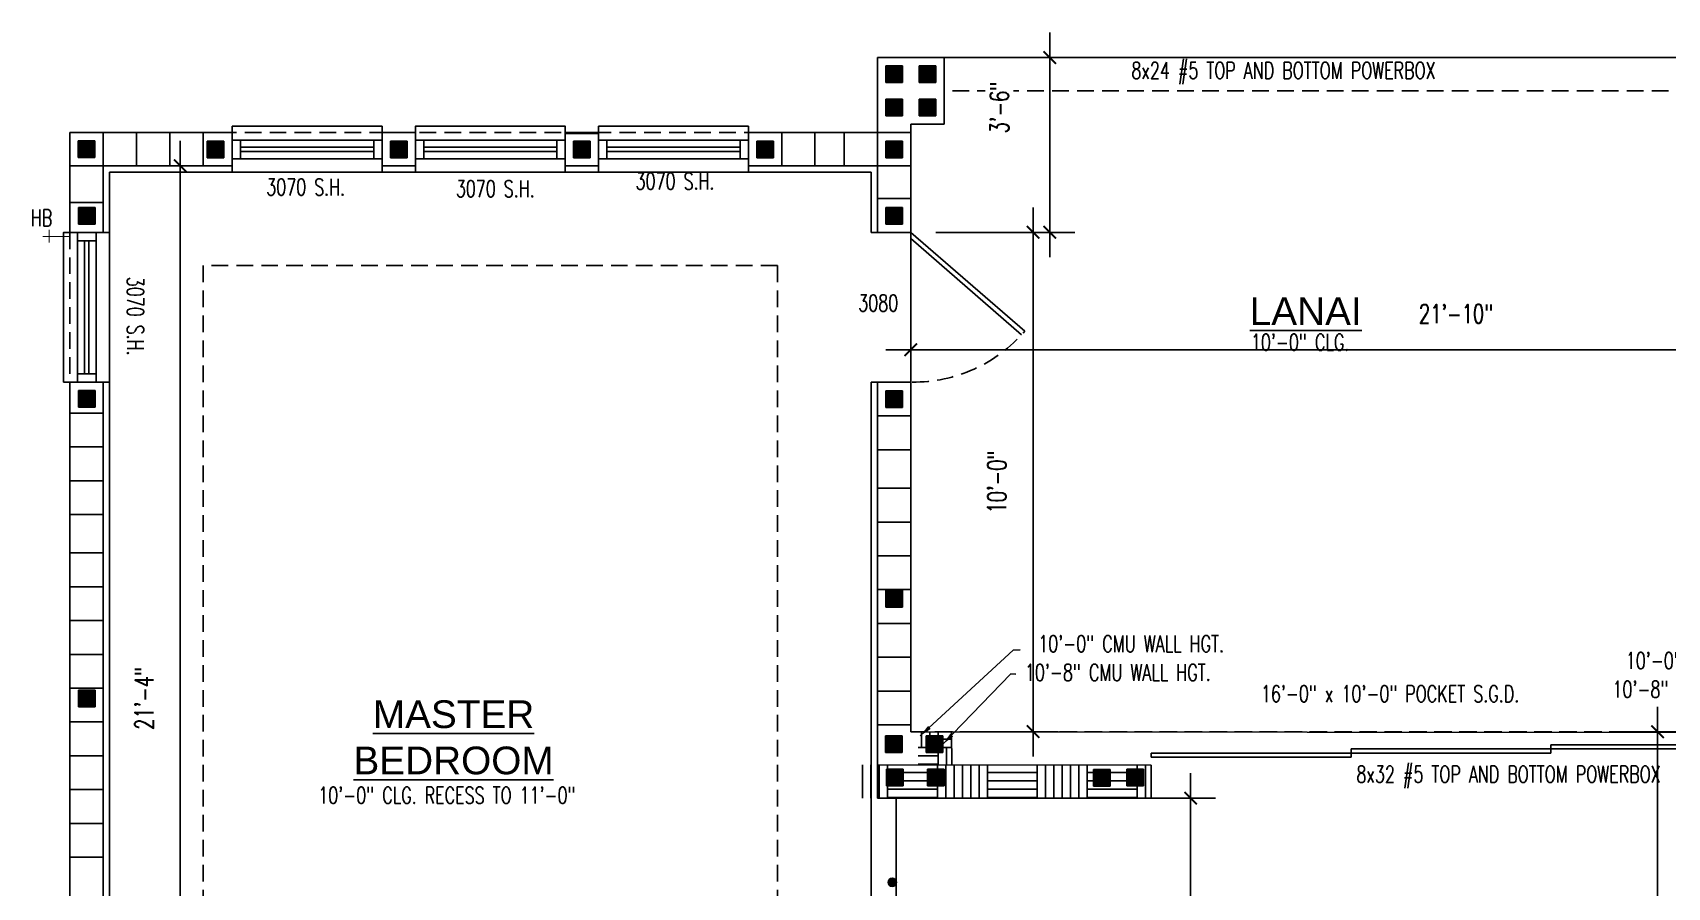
# Model space of a CAD drawing. Header units: inches. Extents: x -25328 to 8149, y -5530 to 4336.
# Drawn here: x -25327.5 to -24934.9, y 3352 to 3557.4 of the extents above; entities that cross this region are included whole.
import ezdxf

# ---------------------------------------------------------------- set-up
doc = ezdxf.new("R2010")
doc.units = ezdxf.units.IN
doc.header["$LTSCALE"] = 16
doc.header["$MEASUREMENT"] = 0
doc.linetypes.add('HIDDEN', pattern=[0.375, 0.25, -0.125])
doc.layers.get('0').update_dxf_attribs({"linetype": 'CONTINUOUS'})
doc.layers.get('DEFPOINTS').update_dxf_attribs({"linetype": 'CONTINUOUS'})
doc.layers.add('AREA', color=7, linetype='HIDDEN', plot=False)
for name, color, linetype in [('BLOCK', 8, 'CONTINUOUS'), ('CEILING', 8, 'CONTINUOUS'), ('CELLS', 165, 'CONTINUOUS'), ('CONC', 3, 'CONTINUOUS'), ('DIM', 5, 'CONTINUOUS'), ('DOORS', 1, 'CONTINUOUS'), ('DRY WALL', 8, 'CONTINUOUS'), ('PLUMBING', 4, 'CONTINUOUS'), ('REBAR', 1, 'CONTINUOUS'), ('TEXT', 11, 'CONTINUOUS'), ('TEXT ROOM', 3, 'CONTINUOUS'), ('WALLS EXT', 6, 'CONTINUOUS'), ('WALLS INT', 6, 'CONTINUOUS'), ('WINDOWS', 1, 'CONTINUOUS')]:
    doc.layers.add(name, color=color, linetype=linetype)
doc.styles.add('PAYTAS RM', font='romans.shx', dxfattribs={"width": 0.7, "height": 4.5})
doc.styles.add('PAYTS NOTES', font='romans.shx', dxfattribs={"width": 0.7, "height": 4.5})
doc.styles.add('TEST', font='swissk.ttf', dxfattribs={"height": 4})
doc.dimstyles.new('DIM- PAYTAS', dxfattribs={"dimscale": 48, "dimtxt": 0.1, "dimasz": 0.0625, "dimexe": 0.125, "dimexo": 0.125, "dimgap": 0.125, "dimtad": 1, "dimdec": 1, "dimzin": 3, "dimdsep": 46, "dimlunit": 4, "dimtxsty": 'PAYTAS RM', "dimblk": 'ARCHTICK', "dimcen": 0.09, "dimdle": 0.125, "dimclrd": 5, "dimclre": 5, "dimclrt": 11, "dimadec": 0, "dimazin": 0, "dimtfac": 1, "dimtdec": 1, "dimtofl": 0, "dimtmove": 2, "dimatfit": 3, "dimfxl": 0, "dimfrac": 2, "dimtolj": 1, "dimtzin": 3, "dimarcsym": 0})

# ---------------------------------------------------------------- blocks, each defined once
blk = doc.blocks.new('CELL')
at = {"layer": 'CELLS', "linetype": 'Continuous'}
for p, q in [((-1.99, -1.89), (-1.99, 2.11)), ((-1.99, 2.11), (2.01, 2.11)), ((2.01, 2.11), (2.01, -1.89)), ((2.01, -1.89), (-1.99, -1.89))]:
    blk.add_line(p, q, dxfattribs=at)
for points in [[(-1.99, 2.11), (-1.99, -1.89), (2.01, 2.11), (-0.07, -1.89)], [(2.01, 2.11), (-0.07, -1.89), (2.01, -0.79), (1.71, -1.89)], [(2.01, -0.79), (1.71, -1.89), (2.01, -1.89)]]:
    blk.add_solid(points, dxfattribs=at)
blk = doc.blocks.new('_ArchTick')
at = {"color": 0, "linetype": 'ByBlock', "const_width": 0.15}
blk.add_lwpolyline([(-0.5, -0.5), (0.5, 0.5)], dxfattribs=at)
blk = doc.blocks.new('*D369')
at = {"layer": 'DEFPOINTS', "color": 0, "transparency": 16777216}
for p in [(-25116.61, 3509.4), (-25087.21, 3509.4), (-25110.83, 3389.39)]:
    blk.add_point(p, dxfattribs=at)
at = {"layer": 'DIM', "color": 5, "lineweight": -2, "transparency": 16777216}
for p, q in [((-25087.21, 3383.39), (-25087.21, 3515.4)), ((-25110.61, 3509.4), (-25081.21, 3509.4)), ((-25104.83, 3389.39), (-25081.21, 3389.39))]:
    blk.add_line(p, q, dxfattribs=at)
at = {"layer": 'DIM', "color": 5, "lineweight": -2, "transparency": 16777216, "xscale": 3, "yscale": 3, "zscale": 3}
for p, rotation in [((-25087.21, 3509.4), 90), ((-25087.21, 3389.39), 270)]:
    blk.add_blockref('_ArchTick', p, dxfattribs=dict(at, rotation=rotation))
at = {"layer": 'DIM', "color": 11, "transparency": 16777216, "insert": (-25095.89, 3449.39), "char_height": 4.5, "attachment_point": 5, "rotation": 90, "style": 'PAYTAS RM'}
blk.add_mtext('\\A1;10\'-0"', dxfattribs=at)
blk = doc.blocks.new('*D415')
at = {"layer": 'DEFPOINTS', "color": 0, "transparency": 16777216}
for p in [(-25116.61, 3481.17), (-24854.61, 3449.4), (-25116.61, 3434.62)]:
    blk.add_point(p, dxfattribs=at)
at = {"layer": 'DIM', "color": 5, "lineweight": -2, "transparency": 16777216}
for p, q in [((-25116.61, 3440.62), (-25116.61, 3487.17)), ((-24854.61, 3455.4), (-24854.61, 3487.17)), ((-24848.61, 3481.17), (-25122.61, 3481.17))]:
    blk.add_line(p, q, dxfattribs=at)
at = {"layer": 'DIM', "color": 5, "lineweight": -2, "transparency": 16777216, "xscale": 3, "yscale": 3, "zscale": 3, "rotation": 180}
blk.add_blockref('_ArchTick', (-25116.61, 3481.17), dxfattribs=at)
at = {"layer": 'DIM', "color": 5, "lineweight": -2, "transparency": 16777216, "xscale": 3, "yscale": 3, "zscale": 3}
blk.add_blockref('_ArchTick', (-24854.61, 3481.17), dxfattribs=at)
at = {"layer": 'DIM', "color": 11, "transparency": 16777216, "insert": (-24985.61, 3489.85), "char_height": 4.5, "attachment_point": 5, "style": 'PAYTAS RM', "bg_fill": 3, "box_fill_scale": 1.25, "bg_fill_color": 256, "bg_fill_true_color": 13158600, "bg_fill_transparency": 0}
blk.add_mtext('\\A1;21\'-10"', dxfattribs=at)
blk = doc.blocks.new('*D399')
at = {"layer": 'DEFPOINTS', "color": 0, "transparency": 16777216}
for p in [(-25109.95, 3551.4), (-25083.21, 3551.4), (-25116.61, 3509.4)]:
    blk.add_point(p, dxfattribs=at)
at = {"layer": 'DIM', "color": 5, "lineweight": -2, "transparency": 16777216}
for p, q in [((-25083.21, 3503.4), (-25083.21, 3557.4)), ((-25103.95, 3551.4), (-25077.21, 3551.4)), ((-25110.61, 3509.4), (-25077.21, 3509.4))]:
    blk.add_line(p, q, dxfattribs=at)
at = {"layer": 'DIM', "color": 5, "lineweight": -2, "transparency": 16777216, "xscale": 3, "yscale": 3, "zscale": 3}
for p, rotation in [((-25083.21, 3551.4), 90), ((-25083.21, 3509.4), 270)]:
    blk.add_blockref('_ArchTick', p, dxfattribs=dict(at, rotation=rotation))
at = {"layer": 'DIM', "color": 11, "transparency": 16777216, "insert": (-25095.3, 3539.4), "char_height": 4.5, "attachment_point": 5, "rotation": 90, "style": 'PAYTAS RM', "bg_fill": 3, "box_fill_scale": 1.25, "bg_fill_color": 256, "bg_fill_true_color": 13158600, "bg_fill_transparency": 0}
blk.add_mtext('\\A1;3\'-6"', dxfattribs=at)
blk = doc.blocks.new('*D404')
at = {"layer": 'CONC', "color": 5, "lineweight": -2, "transparency": 16777216}
for p, q in [((-24937.19, 3395.39), (-24937.19, 3333.73)), ((-24946.63, 3389.39), (-24931.19, 3389.39)), ((-24937.19, 3228.38), (-24937.19, 3303.43)), ((-24940.84, 3234.38), (-24931.19, 3234.38))]:
    blk.add_line(p, q, dxfattribs=at)
at = {"layer": 'DEFPOINTS', "color": 0, "transparency": 16777216}
for p in [(-24952.63, 3389.39), (-24937.19, 3389.39), (-24946.84, 3234.38)]:
    blk.add_point(p, dxfattribs=at)
at = {"layer": 'CONC', "color": 5, "lineweight": -2, "transparency": 16777216, "xscale": 3, "yscale": 3, "zscale": 3}
for p, rotation in [((-24937.19, 3389.39), 90), ((-24937.19, 3234.38), 270)]:
    blk.add_blockref('_ArchTick', p, dxfattribs=dict(at, rotation=rotation))
at = {"layer": 'CONC', "color": 11, "transparency": 16777216, "insert": (-24942.67, 3318.58), "char_height": 4.5, "attachment_point": 5, "rotation": 90, "style": 'PAYTAS RM'}
blk.add_mtext('\\A1;12\'-11"', dxfattribs=at)
blk = doc.blocks.new('*D405')
at = {"layer": 'DEFPOINTS', "color": 0, "transparency": 16777216}
for p in [(-25300.11, 3525.4), (-25300.11, 3269.4), (-25292.08, 3269.4)]:
    blk.add_point(p, dxfattribs=at)
at = {"layer": 'DIM', "color": 5, "lineweight": -2, "transparency": 16777216}
for p, q in [((-25292.08, 3531.4), (-25292.08, 3263.4)), ((-25294.11, 3525.4), (-25286.08, 3525.4)), ((-25294.11, 3269.4), (-25286.08, 3269.4))]:
    blk.add_line(p, q, dxfattribs=at)
at = {"layer": 'DIM', "color": 5, "lineweight": -2, "transparency": 16777216, "xscale": 3, "yscale": 3, "zscale": 3}
for p, rotation in [((-25292.08, 3525.4), 90), ((-25292.08, 3269.4), 270)]:
    blk.add_blockref('_ArchTick', p, dxfattribs=dict(at, rotation=rotation))
at = {"layer": 'DIM', "color": 11, "transparency": 16777216, "insert": (-25300.76, 3397.4), "char_height": 4.5, "attachment_point": 5, "rotation": 90, "style": 'PAYTAS RM', "bg_fill": 3, "box_fill_scale": 1.25, "bg_fill_color": 256, "bg_fill_true_color": 13158600, "bg_fill_transparency": 0}
blk.add_mtext('\\A1;21\'-4"', dxfattribs=at)
blk = doc.blocks.new('*D437')
at = {"layer": 'DEFPOINTS', "color": 0, "transparency": 16777216}
for p in [(-25078.58, 3373.4), (-25096.02, 3099.4), (-25049.36, 3099.4)]:
    blk.add_point(p, dxfattribs=at)
at = {"layer": 'WALLS INT', "color": 5, "lineweight": -2, "transparency": 16777216}
for p, q in [((-25049.36, 3379.4), (-25049.36, 3093.4)), ((-25072.58, 3373.4), (-25043.36, 3373.4)), ((-25090.02, 3099.4), (-25043.36, 3099.4))]:
    blk.add_line(p, q, dxfattribs=at)
at = {"layer": 'WALLS INT', "color": 5, "lineweight": -2, "transparency": 16777216, "xscale": 3, "yscale": 3, "zscale": 3}
for p, rotation in [((-25049.36, 3373.4), 90), ((-25049.36, 3099.4), 270)]:
    blk.add_blockref('_ArchTick', p, dxfattribs=dict(at, rotation=rotation))
at = {"layer": 'WALLS INT', "color": 11, "transparency": 16777216, "insert": (-25058.03, 3236.4), "char_height": 4.5, "attachment_point": 5, "rotation": 90, "style": 'PAYTAS RM', "bg_fill": 3, "box_fill_scale": 1.25, "bg_fill_color": 256, "bg_fill_true_color": 13158600, "bg_fill_transparency": 0}
blk.add_mtext('\\A1;22\'-10"', dxfattribs=at)

msp = doc.modelspace()

# ---------------------------------------------------------------- hatches: boundary and pattern name
at = {"layer": 'DIM'}
h = msp.add_hatch(dxfattribs=at)
h.set_pattern_fill('AR-PARQ1', color=256)
h.set_pattern_definition([(90, (-20741.991, 973.578), (-12, 12), [12, -12]), (90, (-20739.991, 973.578), (-12, 12), [12, -12]), (90, (-20737.991, 973.578), (-12, 12), [12, -12]), (90, (-20735.991, 973.578), (-12, 12), [12, -12]), (90, (-20733.991, 973.578), (-12, 12), [12, -12]), (90, (-20731.991, 973.578), (-12, 12), [12, -12]), (90, (-20729.991, 973.578), (-12, 12), [12, -12]), (0, (-20741.991, 985.578), (12, -12), [12, -12]), (0, (-20741.991, 987.578), (12, -12), [12, -12]), (0, (-20741.991, 989.578), (12, -12), [12, -12]), (0, (-20741.991, 991.578), (12, -12), [12, -12]), (0, (-20741.991, 993.578), (12, -12), [12, -12]), (0, (-20741.991, 995.578), (12, -12), [12, -12]), (0, (-20741.991, 997.578), (12, -12), [12, -12])])
h.paths.add_polyline_path([(-25114.82709244, 3389.37891146), (-25106.82709244, 3389.37234364), (-25106.82709244, 3381.37234364), (-25114.82709244, 3381.37891146)])
h.paths.add_polyline_path([(-25108.86235057, 3384.37686376), (-25108.86235057, 3388.37686376), (-25112.86235057, 3388.37686376), (-25112.86235057, 3384.37686376)], flags=16)
h = msp.add_hatch(dxfattribs=at)
h.set_pattern_fill('AR-PARQ1', color=256)
h.set_pattern_definition([(90, (-20742.212, 971.59), (-12, 12), [12, -12]), (90, (-20740.212, 971.59), (-12, 12), [12, -12]), (90, (-20738.212, 971.59), (-12, 12), [12, -12]), (90, (-20736.212, 971.59), (-12, 12), [12, -12]), (90, (-20734.212, 971.59), (-12, 12), [12, -12]), (90, (-20732.212, 971.59), (-12, 12), [12, -12]), (90, (-20730.212, 971.59), (-12, 12), [12, -12]), (0, (-20742.212, 983.59), (12, -12), [12, -12]), (0, (-20742.212, 985.59), (12, -12), [12, -12]), (0, (-20742.212, 987.59), (12, -12), [12, -12]), (0, (-20742.212, 989.59), (12, -12), [12, -12]), (0, (-20742.212, 991.59), (12, -12), [12, -12]), (0, (-20742.212, 993.59), (12, -12), [12, -12]), (0, (-20742.212, 995.59), (12, -12), [12, -12])])
h.paths.add_polyline_path([(-25128.60610512, 3381.39022373), (-25128.60610512, 3373.39772563), (-25058.84289236, 3373.39772563), (-25058.82709244, 3381.33293669)])
at = {"layer": 'REBAR'}
msp.add_hatch(color=256, dxfattribs=at).paths.add_polyline_path([(-25120.04397934, 3353.1851238, 1), (-25122.04397934, 3353.1851238, 1)])

# ---------------------------------------------------------------- linework, layer by layer
at = {"layer": 'BLOCK'}
for p, q in [((-25310.60610512, 3525.39772563), (-25310.60610512, 3533.39772563)), ((-25302.60610512, 3525.39772563), (-25302.60610512, 3533.39772563)), ((-25147.60610512, 3525.39772563), (-25147.60610512, 3533.39772563)), ((-25139.60610512, 3525.39772563), (-25139.60610512, 3533.39772563)), ((-25132.60610512, 3525.39772563), (-25132.60610512, 3533.39772563)), ((-25124.60610512, 3525.39772563), (-25124.60610512, 3533.39772563)), ((-25310.60610512, 3525.39772563), (-25318.60610512, 3525.39772563)), ((-25310.60610512, 3516.5758809), (-25318.60610512, 3516.5758809)), ((-25310.60610512, 3465.96544395), (-25318.60610512, 3465.96544395)), ((-25310.60610512, 3457.84044395), (-25318.60610512, 3457.84044395)), ((-25310.60610512, 3449.71544395), (-25318.60610512, 3449.71544395)), ((-25310.60610512, 3441.59044395), (-25318.60610512, 3441.59044395)), ((-25310.60610512, 3432.34836691), (-25318.60610512, 3432.34836691)), ((-25116.60610512, 3431.65564859), (-25124.60610512, 3431.65564859)), ((-25310.60610512, 3424.22336691), (-25318.60610512, 3424.22336691)), ((-25116.60610512, 3423.53064859), (-25124.60610512, 3423.53064859)), ((-25310.60610512, 3416.09836691), (-25318.60610512, 3416.09836691)), ((-25116.60610512, 3415.40564859), (-25124.60610512, 3415.40564859)), ((-25310.60610512, 3407.97336691), (-25318.60610512, 3407.97336691)), ((-25116.60610512, 3407.28064859), (-25124.60610512, 3407.28064859)), ((-25310.60610512, 3399.84836691), (-25318.60610512, 3399.84836691)), ((-25116.60610512, 3399.15564859), (-25124.60610512, 3399.15564859)), ((-25310.60610512, 3391.72336691), (-25318.60610512, 3391.72336691)), ((-25116.60610512, 3391.03064859), (-25124.60610512, 3391.03064859)), ((-25310.60610512, 3383.59836691), (-25318.60610512, 3383.59836691)), ((-25310.60610512, 3375.47336691), (-25318.60610512, 3375.47336691)), ((-25310.60610512, 3367.34836691), (-25318.60610512, 3367.34836691)), ((-25310.60610512, 3359.22336691), (-25318.60610512, 3359.22336691))]:
    msp.add_line(p, q, dxfattribs=at)
at = {"layer": 'CEILING', "linetype": 'HIDDEN'}
for p, q in [((-24898.60610512, 3543.39772563), (-25108.60610512, 3543.39772563)), ((-25148.60610512, 3501.39772563), (-25286.60610512, 3501.39772563)), ((-25286.60610512, 3293.39772563), (-25286.60610512, 3501.39772563)), ((-25148.60610512, 3293.39772563), (-25148.60610512, 3501.39772563))]:
    msp.add_line(p, q, dxfattribs=at)
at = {"layer": 'CONC'}
for p, q in [((-25124.60610512, 3551.39772563), (-24538.60610512, 3551.39772563)), ((-25116.60610512, 3535.39772563), (-25108.60610512, 3535.39772563))]:
    msp.add_line(p, q, dxfattribs=at)
at = {"layer": 'DIM'}
msp.add_line((-25058.82709244, 3383.23547928), (-25058.82709244, 3384.23547928), dxfattribs=at)
at = {"layer": 'DOORS'}
for p, q in [((-24962.82709244, 3385.23547928), (-25010.82709244, 3385.23547928)), ((-25010.82709244, 3385.23547928), (-25010.82709244, 3384.23547928)), ((-24962.82709244, 3386.23547928), (-24962.82709244, 3385.23547928)), ((-24914.82709244, 3386.23547928), (-24962.82709244, 3386.23547928)), ((-24962.82709244, 3385.23547928), (-24914.82709244, 3385.23547928)), ((-24962.82709244, 3384.23547928), (-24962.82709244, 3385.23547928)), ((-25010.82709244, 3384.23547928), (-25058.82709244, 3384.23547928)), ((-25010.82709244, 3383.23547928), (-25058.82709244, 3383.23547928)), ((-25010.82709244, 3383.23547928), (-25010.82709244, 3384.23547928)), ((-24962.82709244, 3384.23547928), (-25010.82709244, 3384.23547928))]:
    msp.add_line(p, q, dxfattribs=at)
at = {"layer": 'DRY WALL'}
for p, q in [((-25126.10610512, 3523.89772563), (-25309.10610512, 3523.89772563)), ((-25309.10610512, 3523.89772563), (-25309.10610512, 3269.39772563))]:
    msp.add_line(p, q, dxfattribs=at)
at = {"layer": 'PLUMBING', "const_width": 0.25}
for points in [[(-25318.60610512, 3508.37224002), (-25325.1607697, 3508.37224002)], [(-25323.57397881, 3510.06928876), (-25323.57397881, 3506.91237841)]]:
    msp.add_lwpolyline(points, dxfattribs=at)
at = {"layer": 'REBAR'}
msp.add_circle((-25121.04397934, 3353.1851238), 1, dxfattribs=at)
at = {"layer": 'WALLS EXT'}
for p, q in [((-25279.60610512, 3533.39772563), (-25318.60610512, 3533.39772563)), ((-25318.60610512, 3509.39772563), (-25318.60610512, 3533.39772563)), ((-25235.60610512, 3533.39772563), (-25243.60610512, 3533.39772563)), ((-25191.60610512, 3533.39772563), (-25199.60610512, 3533.39772563)), ((-25191.60610512, 3533.13987928), (-25199.60610512, 3533.13987928)), ((-25116.60610512, 3533.39772563), (-25155.60610512, 3533.39772563)), ((-25279.60610512, 3525.39772563), (-25310.60610512, 3525.39772563)), ((-25310.60610512, 3525.39772563), (-25310.60610512, 3509.39772563)), ((-25279.60610512, 3525.39772563), (-25310.60610512, 3525.39772563)), ((-25235.60610512, 3525.39772563), (-25243.60610512, 3525.39772563)), ((-25191.60610512, 3525.39772563), (-25199.60610512, 3525.39772563)), ((-25124.60610512, 3525.39772563), (-25155.60610512, 3525.39772563)), ((-25318.60610512, 3346.1822496), (-25318.60610512, 3473.39772563)), ((-25310.60610512, 3473.39772563), (-25310.60610512, 3346.1822496))]:
    msp.add_line(p, q, dxfattribs=at)
at = {"layer": 'WALLS INT'}
for p, q in [((-25124.60610512, 3533.39772563), (-25124.60610512, 3551.39772563)), ((-25116.60610512, 3389.3836586), (-25116.60610512, 3533.39772563)), ((-25126.10610512, 3509.39772563), (-25126.10610512, 3523.89772563)), ((-25124.60610512, 3509.39772563), (-25124.60610512, 3525.39772563)), ((-25126.10610512, 3269.39772563), (-25126.10610512, 3473.39772563)), ((-25124.60610512, 3373.39772563), (-25124.60610512, 3473.39772563)), ((-25126.10610512, 3269.39772563), (-25126.10610512, 3442.91244425)), ((-24854.8277688, 3389.16874435), (-25116.60610512, 3389.3836586)), ((-25106.71659878, 3381.39160246), (-25106.82709244, 3389.38547928)), ((-25058.82709244, 3381.33293669), (-25124.60610512, 3381.39022373)), ((-25058.84289236, 3373.39772563), (-25058.84289236, 3381.33294967)), ((-25058.84289236, 3373.39772563), (-25124.60610512, 3373.39772563)), ((-25120.10610512, 3133.39772563), (-25120.10610512, 3373.39772563))]:
    msp.add_line(p, q, dxfattribs=at)
at = {"layer": 'WINDOWS'}
for p, q in [((-25279.60610512, 3527.09805383), (-25279.60610512, 3531.59805383)), ((-25279.60610512, 3531.59805383), (-25277.60610512, 3531.59805383)), ((-25277.60610512, 3531.59805383), (-25245.60610512, 3531.59805383)), ((-25277.60610512, 3531.59805383), (-25277.60610512, 3529.34805383)), ((-25277.60610512, 3527.09805383), (-25277.60610512, 3531.59805383)), ((-25245.60610512, 3531.59805383), (-25245.60610512, 3527.09805383)), ((-25243.60610512, 3531.59805383), (-25245.60610512, 3531.59805383)), ((-25245.60610512, 3531.59805383), (-25245.60610512, 3527.09805383)), ((-25243.60610512, 3527.09805383), (-25243.60610512, 3531.59805383)), ((-25243.60610512, 3527.09805383), (-25243.60610512, 3531.59805383)), ((-25235.60610512, 3527.09805383), (-25235.60610512, 3531.59805383)), ((-25235.60610512, 3531.59805383), (-25233.60610512, 3531.59805383)), ((-25233.60610512, 3531.59805383), (-25199.60610512, 3531.59805383)), ((-25233.60610512, 3531.59805383), (-25233.60610512, 3529.34805383)), ((-25233.60610512, 3527.09805383), (-25233.60610512, 3531.59805383)), ((-25201.60610512, 3527.09805383), (-25201.60610512, 3531.59805383)), ((-25199.60610512, 3523.89772563), (-25199.60610512, 3531.59805383)), ((-25191.60610512, 3531.59805383), (-25189.60610512, 3531.59805383)), ((-25191.60610512, 3531.59805383), (-25189.60610512, 3531.59805383)), ((-25191.60610512, 3527.09805383), (-25191.60610512, 3531.59805383)), ((-25191.60610512, 3523.89772563), (-25191.60610512, 3531.59805383)), ((-25191.60610512, 3531.59805383), (-25189.60610512, 3531.59805383)), ((-25189.60610512, 3531.59805383), (-25189.60610512, 3527.09805383)), ((-25189.60610512, 3531.59805383), (-25189.60610512, 3527.09805383)), ((-25189.60610512, 3531.59805383), (-25157.60610512, 3531.59805383)), ((-25189.60610512, 3531.59805383), (-25189.60610512, 3529.34805383)), ((-25189.60610512, 3527.09805383), (-25189.60610512, 3531.59805383)), ((-25157.60610512, 3531.59805383), (-25157.60610512, 3527.09805383)), ((-25155.60610512, 3531.59805383), (-25157.60610512, 3531.59805383)), ((-25157.60610512, 3531.59805383), (-25157.60610512, 3527.09805383)), ((-25155.60610512, 3527.09805383), (-25155.60610512, 3531.59805383)), ((-25277.60610512, 3527.09805383), (-25279.60610512, 3527.09805383)), ((-25277.60610512, 3529.84805383), (-25245.60610512, 3529.84805383)), ((-25277.60610512, 3529.34805383), (-25277.60610512, 3527.09805383)), ((-25277.60610512, 3528.84805383), (-25245.60610512, 3528.84805383)), ((-25245.60610512, 3527.09805383), (-25277.60610512, 3527.09805383)), ((-25245.60610512, 3529.34805383), (-25245.60610512, 3527.09805383)), ((-25245.60610512, 3527.09805383), (-25243.60610512, 3527.09805383)), ((-25233.60610512, 3527.09805383), (-25235.60610512, 3527.09805383)), ((-25233.60610512, 3529.84805383), (-25201.60610512, 3529.84805383)), ((-25233.60610512, 3529.34805383), (-25233.60610512, 3527.09805383)), ((-25233.60610512, 3528.84805383), (-25201.60610512, 3528.84805383)), ((-25199.60610512, 3527.09805383), (-25233.60610512, 3527.09805383)), ((-25189.60610512, 3527.09805383), (-25191.60610512, 3527.09805383)), ((-25189.60610512, 3527.09805383), (-25191.60610512, 3527.09805383)), ((-25189.60610512, 3527.09805383), (-25191.60610512, 3527.09805383)), ((-25189.60610512, 3529.84805383), (-25157.60610512, 3529.84805383)), ((-25189.60610512, 3529.34805383), (-25189.60610512, 3527.09805383)), ((-25189.60610512, 3529.34805383), (-25189.60610512, 3527.09805383)), ((-25189.60610512, 3528.84805383), (-25157.60610512, 3528.84805383)), ((-25157.60610512, 3527.09805383), (-25189.60610512, 3527.09805383)), ((-25157.60610512, 3529.34805383), (-25157.60610512, 3527.09805383)), ((-25157.60610512, 3527.09805383), (-25155.60610512, 3527.09805383)), ((-25312.30643332, 3509.39772563), (-25316.80643332, 3509.39772563)), ((-25316.80643332, 3509.39772563), (-25316.80643332, 3507.39772563)), ((-25312.30643332, 3509.39772563), (-25316.80643332, 3509.39772563)), ((-25316.80643332, 3475.39772563), (-25316.80643332, 3507.39772563)), ((-25316.80643332, 3507.39772563), (-25312.30643332, 3507.39772563)), ((-25316.80643332, 3507.39772563), (-25312.30643332, 3507.39772563)), ((-25315.05643332, 3475.39772563), (-25315.05643332, 3507.39772563)), ((-25314.55643332, 3507.39772563), (-25312.30643332, 3507.39772563)), ((-25314.05643332, 3475.39772563), (-25314.05643332, 3507.39772563)), ((-25312.30643332, 3507.39772563), (-25312.30643332, 3509.39772563)), ((-25312.30643332, 3507.39772563), (-25312.30643332, 3475.39772563)), ((-25316.80643332, 3473.39772563), (-25316.80643332, 3475.39772563)), ((-25316.80643332, 3475.39772563), (-25314.55643332, 3475.39772563)), ((-25312.30643332, 3475.39772563), (-25316.80643332, 3475.39772563)), ((-25314.55643332, 3475.39772563), (-25312.30643332, 3475.39772563)), ((-25312.30643332, 3475.39772563), (-25312.30643332, 3473.39772563)), ((-25312.30643332, 3473.39772563), (-25316.80643332, 3473.39772563))]:
    msp.add_line(p, q, dxfattribs=at)
for points in [[(-25243.60610512, 3523.89772563), (-25243.60610512, 3534.89772563), (-25279.60610512, 3534.89772563), (-25279.60610512, 3523.89772563)], [(-25199.60610512, 3525.34020748), (-25199.60610512, 3534.89772563), (-25235.60610512, 3534.89772563), (-25235.60610512, 3523.89772563)], [(-25155.60610512, 3523.89772563), (-25155.60610512, 3534.89772563), (-25191.60610512, 3534.89772563), (-25191.60610512, 3525.34020748)], [(-25309.10610512, 3509.39772563), (-25320.10610512, 3509.39772563), (-25320.10610512, 3473.39772563), (-25309.10610512, 3473.39772563)]]:
    msp.add_lwpolyline(points, dxfattribs=at)

# ---------------------------------------------------------------- block references
at = {"layer": 'CELLS', "xscale": -1, "rotation": 270}
for p in [(-25120.71677807, 3547.3885561), (-25120.71677807, 3539.3885561), (-25314.71677807, 3529.3885561), (-25120.77272142, 3386.36769423), (-25110.97302351, 3386.36769423), (-25120.51647597, 3378.4000887), (-25110.71677807, 3378.4000887), (-25070.82741329, 3378.31589285), (-25062.82753918, 3378.36077269)]:
    msp.add_blockref('CELL', p, dxfattribs=at)
at = {"layer": 'CELLS'}
for p, rotation in [((-25239.49543217, 3529.33103795), 90.00000000000001), ((-25195.49543217, 3529.33103795), 90.00000000000001), ((-25151.49543217, 3529.33103795), 90.00000000000001), ((-25120.49543217, 3529.33103795), 90.00000000000001), ((-25314.53941744, 3513.50839857), 180), ((-25120.49543217, 3513.33103795), 90.00000000000001), ((-25314.53941744, 3469.50839857), 180), ((-25120.49543217, 3421.33103795), 90.00000000000001), ((-25314.53941744, 3397.50839857), 180)]:
    msp.add_blockref('CELL', p, dxfattribs=dict(at, rotation=rotation))

# ---------------------------------------------------------------- texts
at = {"layer": 'TEXT', "style": 'PAYTS NOTES', "width": 0.7}
msp.add_text('HB', height=4, dxfattribs=at).set_placement((-25328.01542875, 3510.85755491))
at = {"layer": 'TEXT', "char_height": 4, "style": 'PAYTS NOTES'}
for s, insert, width, attachment_point in [('\\pt4.004,8.009,12;8x24 #5 TOP AND BOTTOM POWERBOX', (-25063.58984863, 3550.31718929), 83.9529322576, 1), ('\\A1;3070 S.H.', (-25163.74942539, 3523.70563846), 65.4658403887, 3), ('\\A1;3070 S.H.', (-25252.47447724, 3522.27931669), 65.4658403887, 3), ('\\A1;3070 S.H.', (-25206.92213395, 3521.89609045), 65.4658403887, 3), ('\\pt4.004,8.009,12;10\'-0" CLG.', (-25034.88149766, 3484.98160982), 83.9529322576, 1), ('\\A1;10\'-0" CMU WALL HGT.', (-25085.95975175, 3412.5210002), 63.7115776147, 1), ('\\A1;10\'-8" CMU WALL HGT.', (-25089.16208638, 3405.61730031), 63.7115776147, 1), ('\\A1;10\'-0" CMU WALL HGT.', (-24944.83172805, 3408.47503695), 63.7115776147, 1), ('\\A1;10\'-8" CMU WALL HGT.', (-24948.03406269, 3401.57133705), 63.7115776147, 1), ('\\A1;16\'-0" x 10\'-0" POCKET S.G.D.', (-25032.46816462, 3400.50710134), 80.2474234355, 1), ('\\pt4.004,8.009,12;8x32 #5 TOP AND BOTTOM POWERBOX', (-25009.52229146, 3381.15494295), 83.9529322576, 1), ('\\pt4.004,8.009,12;10\'-0" CLG. RECESS TO 11\'-0"', (-25258.93103818, 3376.09603562), 83.9529322576, 1)]:
    msp.add_mtext(s, dxfattribs=dict(at, insert=insert, width=width, attachment_point=attachment_point))
at = {"layer": 'TEXT ROOM', "char_height": 5, "width": 67.7245353783, "attachment_point": 8, "style": 'TEST'}
for s, insert in [('{\\fSansSerif|b0|i0|c2|p2;\\H1.333x;\\LLANAI}', (-25021.72258548, 3487.12733834)), ('{\\fSansSerif|b0|i0|c2|p2;\\H1.333x;\\LMASTER BEDROOM}', (-25226.43458126, 3379.0500679))]:
    msp.add_mtext(s, dxfattribs=dict(at, insert=insert))

# ---------------------------------------------------------------- dimensions: what is measured, and where the dimension line sits
at = {"layer": 'CONC'}
dim = msp.add_linear_dim(base=(-24937.19353401, 3389.38547928), p1=(-24946.84422829, 3234.3828145), p2=(-24952.63421966, 3389.38547928), angle=90, dimstyle='DIM- PAYTAS', dxfattribs=at)
dim.commit()
dim.dimension.update_dxf_attribs({"geometry": '*D404', "text_midpoint": (-24942.66544325, 3318.58323498), "dimtype": 160})
at = {"layer": 'DIM'}
dim = msp.add_linear_dim(base=(-25087.21322373, 3509.39772563), p1=(-25110.82709244, 3389.38547928), p2=(-25116.60610512, 3509.39772563), angle=90, dimstyle='DIM- PAYTAS', dxfattribs=at)
dim.commit()
dim.dimension.update_dxf_attribs({"geometry": '*D369', "text_midpoint": (-25095.89179516, 3449.39160246)})

# ---------------------------------------------------------------- leaders
for points in [[(-25114.31186223, 3388.37766903), (-25092.00609597, 3408.95539093), (-25090.30823854, 3409.06850624)], [(-25108.86235057, 3386.37686376), (-25092.57204844, 3403.29897837), (-25091.32692211, 3403.18583817)]]:
    msp.add_leader(points, dimstyle='DIM- PAYTAS', override={"dimgap": 0.125, "dimtad": 0, "dimtfill": 1, "dimarcsym": 2}, dxfattribs=at)

# ---------------------------------------------------------------- next in the draw order: dimensions: what is measured, and where the dimension line sits
dim = msp.add_linear_dim(base=(-25116.60610512, 3481.16963953), p1=(-24854.60610512, 3449.39772563), p2=(-25116.60610512, 3434.62288593), angle=180, dimstyle='DIM- PAYTAS', override={"dimtfill": 1, "dimarcsym": 2}, dxfattribs=at)
dim.commit()
dim.dimension.update_dxf_attribs({"geometry": '*D415', "text_midpoint": (-24985.60610512, 3489.84821096)})

# ---------------------------------------------------------------- next in the draw order: linework, layer by layer
at = {"layer": 'AREA'}
msp.add_lwpolyline([(-24854.82709244, 3389.38547928), (-25116.60515584, 3389.38375375), (-25116.60610512, 3533.39772563), (-25206.60610512, 3533.39772563), (-25318.60610512, 3533.39772563), (-25318.60610512, 2909.39772563), (-25318.60610512, 2873.39772563), (-25168.60610512, 2873.39772563), (-25168.60610512, 2909.39772563), (-25168.60610512, 2945.39772563), (-25039.60610512, 2945.39772563), (-25039.60610512, 2993.39772563), (-24955.60610512, 2993.39772563), (-24955.60610512, 2945.39772563), (-24834.60610512, 2945.39772563)], dxfattribs=at)
at = {"layer": 'BLOCK'}
for p, q in [((-25116.60610512, 3465.27272563), (-25124.60610512, 3465.27272563)), ((-25116.60610512, 3457.14772563), (-25124.60610512, 3457.14772563)), ((-25116.60610512, 3447.90564859), (-25124.60610512, 3447.90564859)), ((-25116.60610512, 3439.78064859), (-25124.60610512, 3439.78064859))]:
    msp.add_line(p, q, dxfattribs=at)
at = {"layer": 'DOORS', "color": 8, "linetype": 'HIDDEN'}
msp.add_arc((-25116.01174423, 3508.81440535), 35.4175039, 269.6091236132, 319.1597919824, dxfattribs=at)
at = {"layer": 'WALLS INT'}
msp.add_line((-25126.10610512, 3473.39772563), (-25116.60610512, 3473.39772563), dxfattribs=at)

# ---------------------------------------------------------------- next in the draw order: block references
at = {"layer": 'CELLS', "rotation": 90.00000000000001}
msp.add_blockref('CELL', (-25120.49543217, 3469.33103795), dxfattribs=at)

# ---------------------------------------------------------------- next in the draw order: texts
at = {"layer": 'TEXT', "insert": (-25131.12371104, 3494.419967), "char_height": 4, "width": 40.4925217761, "attachment_point": 1, "style": 'PAYTS NOTES'}
msp.add_mtext('\\A1; 3080 ', dxfattribs=at)

# ---------------------------------------------------------------- next in the draw order: dimensions: what is measured, and where the dimension line sits
at = {"layer": 'DIM'}
dim = msp.add_linear_dim(base=(-25083.21322373, 3551.39772563), p1=(-25116.60610512, 3509.39772563), p2=(-25109.94537388, 3551.39772563), angle=90, dimstyle='DIM- PAYTAS', override={"dimtfill": 1, "dimarcsym": 2}, dxfattribs=at)
dim.commit()
dim.dimension.update_dxf_attribs({"geometry": '*D399', "text_midpoint": (-25095.30108435, 3539.39772563), "dimtype": 160})
dim = msp.add_linear_dim(base=(-25292.08360134, 3269.39772563), p1=(-25300.10610512, 3525.39772563), p2=(-25300.10610512, 3269.39772563), angle=90, dimstyle='DIM- PAYTAS', override={"dimtfill": 1, "dimarcsym": 2}, dxfattribs=at)
dim.commit()
dim.dimension.update_dxf_attribs({"geometry": '*D405', "text_midpoint": (-25300.76217277, 3397.39772563)})
at = {"layer": 'WALLS INT'}
dim = msp.add_linear_dim(base=(-25049.35626988, 3099.39772563), p1=(-25078.57847573, 3373.39772563), p2=(-25096.01779336, 3099.39772563), angle=90, dimstyle='DIM- PAYTAS', override={"dimtfill": 1, "dimarcsym": 2}, dxfattribs=at)
dim.commit()
dim.dimension.update_dxf_attribs({"geometry": '*D437', "text_midpoint": (-25058.03484131, 3236.39772563)})

# ---------------------------------------------------------------- next in the draw order: linework, layer by layer
at = {"layer": 'AREA'}
msp.add_lwpolyline([(-25124.60610512, 3551.39772563), (-25124.60610512, 3533.39772563), (-25116.60610512, 3533.39772549), (-25116.60515584, 3389.38375375), (-24854.82709244, 3389.38547928), (-24854.82709244, 3507.39772563), (-24682.60610512, 3507.39772563), (-24682.60610512, 3449.39772563), (-24538.60610512, 3449.39772563), (-24538.60610512, 3551.39772563), (-25124.60610512, 3551.39772563)], dxfattribs=at)
at = {"layer": 'BLOCK'}
for p, q in [((-25294.60610512, 3525.39772563), (-25294.60610512, 3533.39772563)), ((-25286.60610512, 3525.39772563), (-25286.60610512, 3533.39772563)), ((-25124.60610512, 3525.39772563), (-25116.60610512, 3525.39772563)), ((-25116.60610512, 3517.52272563), (-25124.60610512, 3517.52272563))]:
    msp.add_line(p, q, dxfattribs=at)
at = {"layer": 'DOORS'}
for p, q in [((-25089.21711605, 3485.6530694), (-25116.60610512, 3509.39772563)), ((-25116.60610512, 3507.89772563), (-25089.97199715, 3484.80750729))]:
    msp.add_line(p, q, dxfattribs=at)
at = {"layer": 'WALLS INT'}
for p, q in [((-25108.60610512, 3535.39772563), (-25108.60610512, 3551.39772563)), ((-25116.60610512, 3533.39772563), (-25116.60610512, 3535.39772563)), ((-25126.10610512, 3509.39772563), (-25116.60610512, 3509.39772563))]:
    msp.add_line(p, q, dxfattribs=at)

# ---------------------------------------------------------------- next in the draw order: block references
at = {"layer": 'CELLS', "xscale": -1, "rotation": 270}
for p in [(-25112.71677807, 3547.3885561), (-25112.71677807, 3539.3885561)]:
    msp.add_blockref('CELL', p, dxfattribs=at)
at = {"layer": 'CELLS', "rotation": 90.00000000000001}
msp.add_blockref('CELL', (-25283.49543217, 3529.33103795), dxfattribs=at)

# ---------------------------------------------------------------- next in the draw order: texts
at = {"layer": 'TEXT', "insert": (-25304.84903742, 3498.73275522), "char_height": 4, "width": 65.4658403887, "attachment_point": 7, "rotation": 270, "style": 'PAYTS NOTES'}
msp.add_mtext('\\A1;3070 S.H.', dxfattribs=at)

doc.saveas('drawing.dxf')
